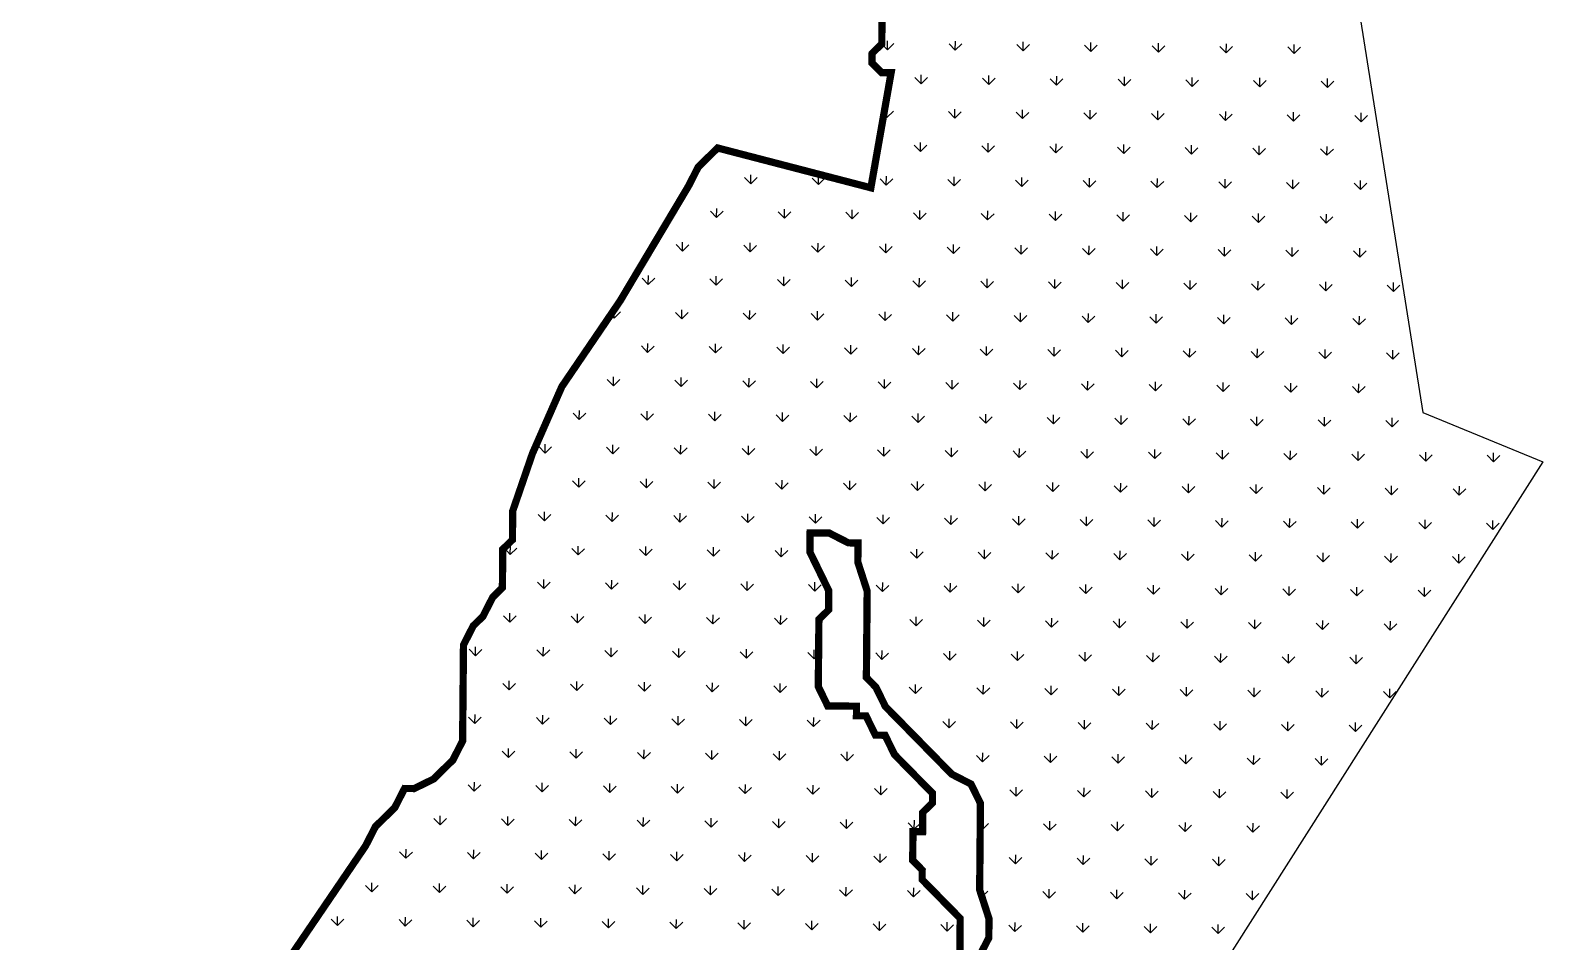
# Model space of a CAD drawing. Header units: metres. Extents: x 293549 to 296182, y 1979068 to 1981755.
# Drawn here: x 295551 to 296182, y 1979828 to 1980208 of the extents above; entities that cross this region are included whole.
import ezdxf

# ---------------------------------------------------------------- set-up
doc = ezdxf.new("R2010")
doc.units = ezdxf.units.M
doc.header["$MEASUREMENT"] = 0
doc.layers.add('MANGROOVES', color=112, linetype='Continuous')

msp = doc.modelspace()

# ---------------------------------------------------------------- linework, layer by layer
at = {"color": 3, "flags": 128}
msp.add_lwpolyline([(296052.87, 1980680.26), (296064.6, 1980546.37), (296091.94, 1980412.4), (296102.58, 1980326.21), (296090.71, 1980309.14), (296132.16, 1980048.64), (296182.17, 1980027.97), (295992.41, 1979729.21), (295740.52, 1979472.87), (295523.28, 1979067.94), (295327.04, 1979192.79), (295211.4, 1979127.75), (295095.74, 1979160.54), (295022.97, 1979126.34), (294957.79, 1979113.67), (294950.07, 1979075.88), (294865.77, 1979096.21), (294848.7, 1979134.91), (294683.68, 1979262.33)], dxfattribs=at)
at = {"layer": 'MANGROOVES', "linetype": 'Continuous', "lineweight": -2}
for p, q in [((295908.61, 1980200.1), (295906.2, 1980202.55)), ((295908.61, 1980200.1), (295908.64, 1980203.85)), ((295908.61, 1980200.1), (295911.29, 1980202.73)), ((295936.89, 1980199.84), (295934.27, 1980202.52)), ((295936.89, 1980199.84), (295936.93, 1980203.59)), ((295965.18, 1980199.58), (295965.21, 1980203.33)), ((295993.46, 1980199.33), (295993.49, 1980203.08)), ((296021.74, 1980199.07), (296021.78, 1980202.82)), ((296050.03, 1980198.81), (296050.06, 1980202.56)), ((295936.89, 1980199.84), (295939.57, 1980202.47)), ((295965.18, 1980199.58), (295962.55, 1980202.26)), ((295965.18, 1980199.58), (295967.85, 1980202.21)), ((295993.46, 1980199.32), (295990.83, 1980202)), ((295993.46, 1980199.32), (295996.14, 1980201.95)), ((296021.74, 1980199.07), (296019.12, 1980201.74)), ((296021.74, 1980199.07), (296024.42, 1980201.69)), ((296050.03, 1980198.81), (296047.4, 1980201.48)), ((296050.03, 1980198.81), (296052.7, 1980201.43)), ((296078.31, 1980198.55), (296075.68, 1980201.22)), ((296078.31, 1980198.55), (296078.34, 1980202.3)), ((296078.31, 1980198.55), (296080.98, 1980201.17)), ((295922.62, 1980185.83), (295919.99, 1980188.51)), ((295922.62, 1980185.83), (295922.66, 1980189.58)), ((295922.62, 1980185.83), (295925.3, 1980188.46)), ((295950.91, 1980185.57), (295948.28, 1980188.25)), ((295950.91, 1980185.57), (295950.94, 1980189.32)), ((295950.91, 1980185.57), (295953.58, 1980188.2)), ((295979.19, 1980185.31), (295976.56, 1980187.99)), ((295979.19, 1980185.31), (295979.22, 1980189.06)), ((295979.19, 1980185.31), (295981.86, 1980187.94)), ((296007.47, 1980185.05), (296004.84, 1980187.73)), ((296007.47, 1980185.05), (296007.51, 1980188.8)), ((296007.47, 1980185.05), (296010.15, 1980187.68)), ((296035.75, 1980184.79), (296033.13, 1980187.47)), ((296035.75, 1980184.8), (296035.79, 1980188.55)), ((296035.75, 1980184.79), (296038.43, 1980187.42)), ((296064.04, 1980184.54), (296061.41, 1980187.21)), ((296064.04, 1980184.54), (296064.07, 1980188.29)), ((296064.04, 1980184.54), (296066.71, 1980187.16)), ((296092.32, 1980184.28), (296089.69, 1980186.95)), ((296092.32, 1980184.28), (296092.36, 1980188.03)), ((296092.32, 1980184.28), (296095, 1980186.9)), ((295908.35, 1980171.82), (295907.05, 1980173.15)), ((295908.35, 1980171.82), (295908.39, 1980175.57)), ((295908.35, 1980171.82), (295911.03, 1980174.45)), ((295936.63, 1980171.56), (295934.01, 1980174.23)), ((295936.63, 1980171.56), (295936.67, 1980175.31)), ((295936.63, 1980171.56), (295939.31, 1980174.19)), ((295964.92, 1980171.3), (295962.29, 1980173.98)), ((295964.92, 1980171.3), (295964.95, 1980175.05)), ((295964.92, 1980171.3), (295967.59, 1980173.93)), ((295993.2, 1980171.04), (295990.57, 1980173.72)), ((295993.2, 1980171.04), (295993.23, 1980174.79)), ((295993.2, 1980171.04), (295995.88, 1980173.67)), ((296021.48, 1980170.78), (296018.86, 1980173.46)), ((296021.48, 1980170.78), (296021.52, 1980174.53)), ((296021.48, 1980170.78), (296024.16, 1980173.41)), ((296049.77, 1980170.52), (296047.14, 1980173.2)), ((296049.77, 1980170.52), (296049.8, 1980174.27)), ((296049.77, 1980170.52), (296052.44, 1980173.15)), ((296078.05, 1980170.26), (296075.42, 1980172.94)), ((296078.05, 1980170.27), (296078.08, 1980174.02)), ((296078.05, 1980170.26), (296080.73, 1980172.89)), ((296106.33, 1980170.01), (296103.71, 1980172.68)), ((296106.33, 1980170.01), (296106.37, 1980173.76)), ((296106.33, 1980170.01), (296109.01, 1980172.63)), ((295837.51, 1980158.32), (295837.22, 1980158.63)), ((295837.51, 1980158.32), (295838.14, 1980158.94)), ((295837.51, 1980158.32), (295837.52, 1980158.92)), ((295922.36, 1980157.55), (295919.74, 1980160.22)), ((295922.36, 1980157.55), (295922.4, 1980161.3)), ((295922.36, 1980157.55), (295925.04, 1980160.17)), ((295950.65, 1980157.29), (295948.02, 1980159.96)), ((295950.65, 1980157.29), (295950.68, 1980161.04)), ((295950.65, 1980157.29), (295953.32, 1980159.92)), ((295978.93, 1980157.03), (295976.3, 1980159.7)), ((295978.93, 1980157.03), (295978.96, 1980160.78)), ((295978.93, 1980157.03), (295981.61, 1980159.66)), ((296007.21, 1980156.77), (296004.59, 1980159.45)), ((296007.21, 1980156.77), (296007.25, 1980160.52)), ((296007.21, 1980156.77), (296009.89, 1980159.4)), ((296035.5, 1980156.51), (296032.87, 1980159.19)), ((296035.5, 1980156.51), (296035.53, 1980160.26)), ((296035.5, 1980156.51), (296038.17, 1980159.14)), ((296063.78, 1980156.25), (296061.15, 1980158.93)), ((296063.78, 1980156.25), (296063.81, 1980160)), ((296063.78, 1980156.25), (296066.45, 1980158.88)), ((296092.06, 1980155.99), (296089.43, 1980158.67)), ((296092.06, 1980155.99), (296092.1, 1980159.74)), ((296092.06, 1980155.99), (296094.74, 1980158.62)), ((295851.53, 1980144.05), (295848.9, 1980146.73)), ((295851.53, 1980144.05), (295851.56, 1980147.8)), ((295851.53, 1980144.05), (295854.2, 1980146.68)), ((295879.81, 1980143.79), (295877.18, 1980146.47)), ((295879.81, 1980143.79), (295879.84, 1980147.54)), ((295879.81, 1980143.79), (295882.48, 1980146.42)), ((295908.09, 1980143.53), (295905.46, 1980146.21)), ((295908.09, 1980143.54), (295908.13, 1980147.29)), ((295908.09, 1980143.53), (295910.77, 1980146.16)), ((295936.38, 1980143.28), (295933.75, 1980145.95)), ((295936.38, 1980143.28), (295936.41, 1980147.03)), ((295936.38, 1980143.28), (295939.05, 1980145.9)), ((295964.66, 1980143.02), (295962.03, 1980145.69)), ((295964.66, 1980143.02), (295964.69, 1980146.77)), ((295992.94, 1980142.76), (295992.98, 1980146.51)), ((296021.22, 1980142.5), (296021.26, 1980146.25)), ((296049.51, 1980142.24), (296049.54, 1980145.99)), ((296077.79, 1980141.98), (296077.83, 1980145.73)), ((295964.66, 1980143.02), (295967.33, 1980145.64)), ((295992.94, 1980142.76), (295990.31, 1980145.43)), ((295992.94, 1980142.76), (295995.62, 1980145.39)), ((296021.22, 1980142.5), (296018.6, 1980145.17)), ((296021.22, 1980142.5), (296023.9, 1980145.13)), ((296049.51, 1980142.24), (296046.88, 1980144.92)), ((296049.51, 1980142.24), (296052.18, 1980144.87)), ((296077.79, 1980141.98), (296075.16, 1980144.66)), ((296077.79, 1980141.98), (296080.47, 1980144.61)), ((296106.07, 1980141.72), (296103.45, 1980144.4)), ((296106.07, 1980141.72), (296106.11, 1980145.47)), ((296106.07, 1980141.72), (296108.75, 1980144.35)), ((295837.25, 1980130.04), (295837.29, 1980133.79)), ((295865.54, 1980129.78), (295865.57, 1980133.53)), ((295893.82, 1980129.52), (295893.86, 1980133.27)), ((295837.25, 1980130.04), (295834.63, 1980132.72)), ((295837.25, 1980130.04), (295839.93, 1980132.67)), ((295865.54, 1980129.78), (295862.91, 1980132.46)), ((295865.54, 1980129.78), (295868.21, 1980132.41)), ((295893.82, 1980129.52), (295891.19, 1980132.2)), ((295893.82, 1980129.52), (295896.5, 1980132.15)), ((295922.1, 1980129.26), (295919.48, 1980131.94)), ((295922.1, 1980129.26), (295922.14, 1980133.01)), ((295922.1, 1980129.26), (295924.78, 1980131.89)), ((295950.39, 1980129), (295947.76, 1980131.68)), ((295950.39, 1980129.01), (295950.42, 1980132.76)), ((295950.39, 1980129), (295953.06, 1980131.63)), ((295978.67, 1980128.75), (295976.04, 1980131.42)), ((295978.67, 1980128.75), (295978.7, 1980132.5)), ((295978.67, 1980128.75), (295981.35, 1980131.37)), ((296006.95, 1980128.49), (296004.33, 1980131.16)), ((296006.95, 1980128.49), (296006.99, 1980132.24)), ((296006.95, 1980128.49), (296009.63, 1980131.11)), ((296035.24, 1980128.23), (296032.61, 1980130.9)), ((296035.24, 1980128.23), (296035.27, 1980131.98)), ((296035.24, 1980128.23), (296037.91, 1980130.86)), ((296063.52, 1980127.97), (296060.89, 1980130.64)), ((296063.52, 1980127.97), (296063.55, 1980131.72)), ((296063.52, 1980127.97), (296066.2, 1980130.6)), ((296091.8, 1980127.71), (296089.18, 1980130.39)), ((296091.8, 1980127.71), (296091.84, 1980131.46)), ((296091.8, 1980127.71), (296094.48, 1980130.34)), ((295822.98, 1980116.03), (295820.36, 1980118.7)), ((295822.98, 1980116.03), (295823.02, 1980119.78)), ((295822.98, 1980116.03), (295825.66, 1980118.66)), ((295851.27, 1980115.77), (295848.64, 1980118.45)), ((295851.27, 1980115.77), (295851.3, 1980119.52)), ((295851.27, 1980115.77), (295853.94, 1980118.4)), ((295879.55, 1980115.51), (295876.92, 1980118.19)), ((295879.55, 1980115.51), (295879.58, 1980119.26)), ((295879.55, 1980115.51), (295882.23, 1980118.14)), ((295907.83, 1980115.25), (295905.21, 1980117.93)), ((295907.83, 1980115.25), (295907.87, 1980119)), ((295907.83, 1980115.25), (295910.51, 1980117.88)), ((295936.12, 1980114.99), (295933.49, 1980117.67)), ((295936.12, 1980114.99), (295936.15, 1980118.74)), ((295936.12, 1980114.99), (295938.79, 1980117.62)), ((295964.4, 1980114.73), (295961.77, 1980117.41)), ((295964.4, 1980114.73), (295964.43, 1980118.48)), ((295964.4, 1980114.73), (295967.08, 1980117.36)), ((295992.68, 1980114.47), (295990.06, 1980117.15)), ((295992.68, 1980114.48), (295992.72, 1980118.23)), ((295992.68, 1980114.47), (295995.36, 1980117.1)), ((296020.97, 1980114.22), (296018.34, 1980116.89)), ((296020.97, 1980114.22), (296021, 1980117.97)), ((296020.97, 1980114.22), (296023.64, 1980116.84)), ((296049.25, 1980113.96), (296046.62, 1980116.63)), ((296049.25, 1980113.96), (296049.28, 1980117.71)), ((296049.25, 1980113.96), (296051.92, 1980116.58)), ((296077.53, 1980113.7), (296074.9, 1980116.37)), ((296077.53, 1980113.7), (296077.57, 1980117.45)), ((296077.53, 1980113.7), (296080.21, 1980116.33)), ((296105.81, 1980113.44), (296103.19, 1980116.11)), ((296105.81, 1980113.44), (296105.85, 1980117.19)), ((296105.81, 1980113.44), (296108.49, 1980116.07)), ((295808.71, 1980102.02), (295806.09, 1980104.69)), ((295808.71, 1980102.02), (295808.75, 1980105.77)), ((295808.71, 1980102.02), (295811.39, 1980104.64)), ((295837, 1980101.76), (295834.37, 1980104.43)), ((295837, 1980101.76), (295837.03, 1980105.51)), ((295837, 1980101.76), (295839.67, 1980104.38)), ((295865.28, 1980101.5), (295862.65, 1980104.17)), ((295865.28, 1980101.5), (295865.31, 1980105.25)), ((295865.28, 1980101.5), (295867.95, 1980104.13)), ((295893.56, 1980101.24), (295890.93, 1980103.92)), ((295893.56, 1980101.24), (295893.6, 1980104.99)), ((295893.56, 1980101.24), (295896.24, 1980103.87)), ((295921.85, 1980100.98), (295919.22, 1980103.66)), ((295921.85, 1980100.98), (295921.88, 1980104.73)), ((295921.85, 1980100.98), (295924.52, 1980103.61)), ((295950.13, 1980100.72), (295947.5, 1980103.4)), ((295950.13, 1980100.72), (295950.16, 1980104.47)), ((295950.13, 1980100.72), (295952.8, 1980103.35)), ((295978.41, 1980100.46), (295975.78, 1980103.14)), ((295978.41, 1980100.46), (295978.45, 1980104.21)), ((295978.41, 1980100.46), (295981.09, 1980103.09)), ((296006.69, 1980100.2), (296004.07, 1980102.88)), ((296006.69, 1980100.2), (296006.73, 1980103.95)), ((296006.69, 1980100.2), (296009.37, 1980102.83)), ((296034.98, 1980099.94), (296032.35, 1980102.62)), ((296034.98, 1980099.95), (296035.01, 1980103.7)), ((296034.98, 1980099.94), (296037.65, 1980102.57)), ((296063.26, 1980099.69), (296060.63, 1980102.36)), ((296063.26, 1980099.69), (296063.3, 1980103.44)), ((296063.26, 1980099.69), (296065.94, 1980102.31)), ((296091.54, 1980099.43), (296088.92, 1980102.1)), ((296091.54, 1980099.43), (296091.58, 1980103.18)), ((296091.54, 1980099.43), (296094.22, 1980102.05)), ((296119.83, 1980099.17), (296117.2, 1980101.84)), ((296119.83, 1980099.17), (296119.86, 1980102.92)), ((296119.83, 1980099.17), (296122.5, 1980101.8)), ((295794.44, 1980088), (295793.02, 1980089.45)), ((295794.44, 1980088.01), (295794.47, 1980091.58)), ((295794.44, 1980088), (295797.12, 1980090.63)), ((295822.72, 1980087.75), (295820.1, 1980090.42)), ((295822.72, 1980087.75), (295822.76, 1980091.5)), ((295822.72, 1980087.75), (295825.4, 1980090.37)), ((295851.01, 1980087.49), (295848.38, 1980090.16)), ((295851.01, 1980087.49), (295851.04, 1980091.24)), ((295851.01, 1980087.49), (295853.68, 1980090.11)), ((295879.29, 1980087.23), (295876.66, 1980089.9)), ((295879.29, 1980087.23), (295879.33, 1980090.98)), ((295879.29, 1980087.23), (295881.97, 1980089.85)), ((295907.57, 1980086.97), (295904.95, 1980089.64)), ((295907.57, 1980086.97), (295907.61, 1980090.72)), ((295907.57, 1980086.97), (295910.25, 1980089.6)), ((295935.86, 1980086.71), (295933.23, 1980089.39)), ((295935.86, 1980086.71), (295935.89, 1980090.46)), ((295935.86, 1980086.71), (295938.53, 1980089.34)), ((295964.14, 1980086.45), (295961.51, 1980089.13)), ((295964.14, 1980086.45), (295964.17, 1980090.2)), ((295964.14, 1980086.45), (295966.82, 1980089.08)), ((295992.42, 1980086.19), (295989.8, 1980088.87)), ((295992.42, 1980086.19), (295992.46, 1980089.94)), ((296020.71, 1980085.93), (296020.74, 1980089.68)), ((296048.99, 1980085.67), (296049.02, 1980089.42)), ((296077.27, 1980085.42), (296077.31, 1980089.17)), ((296105.56, 1980085.16), (296105.59, 1980088.91)), ((295992.42, 1980086.19), (295995.1, 1980088.82)), ((296020.71, 1980085.93), (296018.08, 1980088.61)), ((296020.71, 1980085.93), (296023.38, 1980088.56)), ((296048.99, 1980085.67), (296046.36, 1980088.35)), ((296048.99, 1980085.67), (296051.67, 1980088.3)), ((296077.27, 1980085.41), (296074.65, 1980088.09)), ((296077.27, 1980085.41), (296079.95, 1980088.04)), ((296105.56, 1980085.16), (296102.93, 1980087.83)), ((296105.56, 1980085.16), (296108.23, 1980087.78)), ((295808.45, 1980073.73), (295805.83, 1980076.41)), ((295808.45, 1980073.73), (295808.49, 1980077.48)), ((295808.45, 1980073.73), (295811.13, 1980076.36)), ((295836.74, 1980073.48), (295836.77, 1980077.23)), ((295865.02, 1980073.22), (295865.05, 1980076.97)), ((295893.3, 1980072.96), (295893.34, 1980076.71)), ((295921.59, 1980072.7), (295921.62, 1980076.45)), ((295836.74, 1980073.47), (295834.11, 1980076.15)), ((295836.74, 1980073.47), (295839.41, 1980076.1)), ((295865.02, 1980073.22), (295862.39, 1980075.89)), ((295865.02, 1980073.22), (295867.7, 1980075.84)), ((295893.3, 1980072.96), (295890.68, 1980075.63)), ((295893.3, 1980072.96), (295895.98, 1980075.58)), ((295921.59, 1980072.7), (295918.96, 1980075.37)), ((295921.59, 1980072.7), (295924.26, 1980075.32)), ((295949.87, 1980072.44), (295947.24, 1980075.11)), ((295949.87, 1980072.44), (295949.9, 1980076.19)), ((295949.87, 1980072.44), (295952.55, 1980075.07)), ((295978.15, 1980072.18), (295975.53, 1980074.86)), ((295978.15, 1980072.18), (295978.19, 1980075.93)), ((295978.15, 1980072.18), (295980.83, 1980074.81)), ((296006.44, 1980071.92), (296003.81, 1980074.6)), ((296006.44, 1980071.92), (296006.47, 1980075.67)), ((296006.44, 1980071.92), (296009.11, 1980074.55)), ((296034.72, 1980071.66), (296032.09, 1980074.34)), ((296034.72, 1980071.66), (296034.75, 1980075.41)), ((296034.72, 1980071.66), (296037.39, 1980074.29)), ((296063, 1980071.4), (296060.37, 1980074.08)), ((296063, 1980071.4), (296063.04, 1980075.15)), ((296063, 1980071.4), (296065.68, 1980074.03)), ((296091.28, 1980071.14), (296088.66, 1980073.82)), ((296091.28, 1980071.15), (296091.32, 1980074.89)), ((296091.28, 1980071.14), (296093.96, 1980073.77)), ((296119.57, 1980070.88), (296116.94, 1980073.56)), ((296119.57, 1980070.89), (296119.6, 1980074.64)), ((296119.57, 1980070.88), (296122.24, 1980073.51)), ((295794.18, 1980059.72), (295791.56, 1980062.4)), ((295794.18, 1980059.72), (295794.22, 1980063.47)), ((295794.18, 1980059.72), (295796.86, 1980062.35)), ((295822.47, 1980059.46), (295819.84, 1980062.14)), ((295822.47, 1980059.46), (295822.5, 1980063.21)), ((295822.47, 1980059.46), (295825.14, 1980062.09)), ((295850.75, 1980059.2), (295848.12, 1980061.88)), ((295850.75, 1980059.2), (295850.78, 1980062.95)), ((295850.75, 1980059.2), (295853.42, 1980061.83)), ((295879.03, 1980058.94), (295876.4, 1980061.62)), ((295879.03, 1980058.95), (295879.07, 1980062.7)), ((295879.03, 1980058.94), (295881.71, 1980061.57)), ((295907.32, 1980058.69), (295904.69, 1980061.36)), ((295907.32, 1980058.69), (295907.35, 1980062.44)), ((295907.32, 1980058.69), (295909.99, 1980061.31)), ((295935.6, 1980058.43), (295932.97, 1980061.1)), ((295935.6, 1980058.43), (295935.63, 1980062.18)), ((295935.6, 1980058.43), (295938.27, 1980061.05)), ((295963.88, 1980058.17), (295961.25, 1980060.84)), ((295963.88, 1980058.17), (295963.92, 1980061.92)), ((295963.88, 1980058.17), (295966.56, 1980060.8)), ((295992.16, 1980057.91), (295989.54, 1980060.58)), ((295992.16, 1980057.91), (295992.2, 1980061.66)), ((295992.16, 1980057.91), (295994.84, 1980060.54)), ((296020.45, 1980057.65), (296017.82, 1980060.33)), ((296020.45, 1980057.65), (296020.48, 1980061.4)), ((296020.45, 1980057.65), (296023.12, 1980060.28)), ((296048.73, 1980057.39), (296046.1, 1980060.07)), ((296048.73, 1980057.39), (296048.77, 1980061.14)), ((296048.73, 1980057.39), (296051.41, 1980060.02)), ((296077.01, 1980057.13), (296074.39, 1980059.81)), ((296077.01, 1980057.13), (296077.05, 1980060.88)), ((296077.01, 1980057.13), (296079.69, 1980059.76)), ((296105.3, 1980056.87), (296102.67, 1980059.55)), ((296105.3, 1980056.87), (296105.33, 1980060.62)), ((296105.3, 1980056.87), (296107.97, 1980059.5)), ((295779.91, 1980045.71), (295777.28, 1980048.39)), ((295779.91, 1980045.71), (295779.95, 1980049.46)), ((295779.91, 1980045.71), (295782.59, 1980048.34)), ((295808.19, 1980045.45), (295805.57, 1980048.13)), ((295808.19, 1980045.45), (295808.23, 1980049.2)), ((295808.19, 1980045.45), (295810.87, 1980048.08)), ((295836.48, 1980045.19), (295833.85, 1980047.87)), ((295836.48, 1980045.19), (295836.51, 1980048.94)), ((295836.48, 1980045.19), (295839.15, 1980047.82)), ((295864.76, 1980044.93), (295862.13, 1980047.61)), ((295864.76, 1980044.93), (295864.8, 1980048.68)), ((295864.76, 1980044.93), (295867.44, 1980047.56)), ((295893.04, 1980044.67), (295890.42, 1980047.35)), ((295893.04, 1980044.67), (295893.08, 1980048.42)), ((295893.04, 1980044.67), (295895.72, 1980047.3)), ((295921.33, 1980044.41), (295918.7, 1980047.09)), ((295921.33, 1980044.42), (295921.36, 1980048.17)), ((295921.33, 1980044.41), (295924, 1980047.04)), ((295949.61, 1980044.16), (295946.98, 1980046.83)), ((295949.61, 1980044.16), (295949.64, 1980047.91)), ((295949.61, 1980044.16), (295952.29, 1980046.78)), ((295977.89, 1980043.9), (295975.27, 1980046.57)), ((295977.89, 1980043.9), (295977.93, 1980047.65)), ((295977.89, 1980043.9), (295980.57, 1980046.52)), ((296006.18, 1980043.64), (296003.55, 1980046.31)), ((296006.18, 1980043.64), (296006.21, 1980047.39)), ((296006.18, 1980043.64), (296008.85, 1980046.27)), ((296034.46, 1980043.38), (296031.83, 1980046.05)), ((296034.46, 1980043.38), (296034.49, 1980047.13)), ((296034.46, 1980043.38), (296037.14, 1980046.01)), ((296062.74, 1980043.12), (296060.12, 1980045.8)), ((296062.74, 1980043.12), (296062.78, 1980046.87)), ((296062.74, 1980043.12), (296065.42, 1980045.75)), ((296091.03, 1980042.86), (296088.4, 1980045.54)), ((296091.03, 1980042.86), (296091.06, 1980046.61)), ((296091.03, 1980042.86), (296093.7, 1980045.49)), ((296119.31, 1980042.6), (296116.68, 1980045.28)), ((296119.31, 1980042.6), (296119.34, 1980046.35)), ((296119.31, 1980042.6), (296121.98, 1980045.23)), ((295765.64, 1980031.7), (295763.01, 1980034.37)), ((295765.64, 1980031.7), (295765.68, 1980035.45)), ((295765.64, 1980031.7), (295768.32, 1980034.32)), ((295793.92, 1980031.44), (295791.3, 1980034.11)), ((295793.92, 1980031.44), (295793.96, 1980035.19)), ((295793.92, 1980031.44), (295796.6, 1980034.07)), ((295822.21, 1980031.18), (295819.58, 1980033.86)), ((295822.21, 1980031.18), (295822.24, 1980034.93)), ((295822.21, 1980031.18), (295824.88, 1980033.81)), ((295850.49, 1980030.92), (295847.86, 1980033.6)), ((295850.49, 1980030.92), (295850.52, 1980034.67)), ((295850.49, 1980030.92), (295853.17, 1980033.55)), ((295878.77, 1980030.66), (295876.15, 1980033.34)), ((295878.77, 1980030.66), (295878.81, 1980034.41)), ((295878.77, 1980030.66), (295881.45, 1980033.29)), ((295907.06, 1980030.4), (295904.43, 1980033.08)), ((295907.06, 1980030.4), (295907.09, 1980034.15)), ((295907.06, 1980030.4), (295909.73, 1980033.03)), ((295935.34, 1980030.14), (295932.71, 1980032.82)), ((295935.34, 1980030.14), (295935.37, 1980033.89)), ((295935.34, 1980030.14), (295938.02, 1980032.77)), ((295963.62, 1980029.88), (295961, 1980032.56)), ((295963.62, 1980029.89), (295963.66, 1980033.64)), ((295963.62, 1980029.88), (295966.3, 1980032.51)), ((295991.91, 1980029.63), (295989.28, 1980032.3)), ((295991.91, 1980029.63), (295991.94, 1980033.38)), ((295991.91, 1980029.63), (295994.58, 1980032.25)), ((296020.19, 1980029.37), (296017.56, 1980032.04)), ((296020.19, 1980029.37), (296020.22, 1980033.12)), ((296048.47, 1980029.11), (296048.51, 1980032.86)), ((296076.75, 1980028.85), (296076.79, 1980032.6)), ((296105.04, 1980028.59), (296105.07, 1980032.34)), ((296133.32, 1980028.33), (296133.36, 1980032.08)), ((296020.19, 1980029.37), (296022.86, 1980031.99)), ((296048.47, 1980029.11), (296045.84, 1980031.78)), ((296048.47, 1980029.11), (296051.15, 1980031.74)), ((296076.75, 1980028.85), (296074.13, 1980031.52)), ((296076.75, 1980028.85), (296079.43, 1980031.48)), ((296105.04, 1980028.59), (296102.41, 1980031.27)), ((296105.04, 1980028.59), (296107.71, 1980031.22)), ((296133.32, 1980028.33), (296130.69, 1980031.01)), ((296133.32, 1980028.33), (296136, 1980030.96)), ((296161.6, 1980028.07), (296158.98, 1980030.75)), ((296161.6, 1980028.07), (296161.64, 1980031.82)), ((296161.6, 1980028.07), (296164.28, 1980030.7)), ((295779.65, 1980017.43), (295777.03, 1980020.1)), ((295779.65, 1980017.43), (295779.69, 1980021.18)), ((295779.65, 1980017.43), (295782.33, 1980020.05)), ((295807.94, 1980017.17), (295805.31, 1980019.84)), ((295807.94, 1980017.17), (295807.97, 1980020.92)), ((295807.94, 1980017.17), (295810.61, 1980019.79)), ((295836.22, 1980016.91), (295833.59, 1980019.58)), ((295836.22, 1980016.91), (295836.25, 1980020.66)), ((295836.22, 1980016.91), (295838.89, 1980019.54)), ((295864.5, 1980016.65), (295864.54, 1980020.4)), ((295892.79, 1980016.39), (295892.82, 1980020.14)), ((295921.07, 1980016.13), (295921.1, 1980019.88)), ((295949.35, 1980015.87), (295949.39, 1980019.62)), ((295864.5, 1980016.65), (295861.87, 1980019.33)), ((295864.5, 1980016.65), (295867.18, 1980019.28)), ((295892.79, 1980016.39), (295890.16, 1980019.07)), ((295892.79, 1980016.39), (295895.46, 1980019.02)), ((295921.07, 1980016.13), (295918.44, 1980018.81)), ((295921.07, 1980016.13), (295923.74, 1980018.76)), ((295949.35, 1980015.87), (295946.72, 1980018.55)), ((295949.35, 1980015.87), (295952.03, 1980018.5)), ((295977.63, 1980015.61), (295975.01, 1980018.29)), ((295977.63, 1980015.61), (295977.67, 1980019.36)), ((295977.63, 1980015.61), (295980.31, 1980018.24)), ((296005.92, 1980015.35), (296003.29, 1980018.03)), ((296005.92, 1980015.36), (296005.95, 1980019.11)), ((296005.92, 1980015.35), (296008.59, 1980017.98)), ((296034.2, 1980015.1), (296031.57, 1980017.77)), ((296034.2, 1980015.1), (296034.24, 1980018.85)), ((296034.2, 1980015.1), (296036.88, 1980017.72)), ((296062.48, 1980014.84), (296059.86, 1980017.51)), ((296062.48, 1980014.84), (296062.52, 1980018.59)), ((296062.48, 1980014.84), (296065.16, 1980017.46)), ((296090.77, 1980014.58), (296088.14, 1980017.25)), ((296090.77, 1980014.58), (296090.8, 1980018.33)), ((296090.77, 1980014.58), (296093.44, 1980017.21)), ((296119.05, 1980014.32), (296116.42, 1980016.99)), ((296119.05, 1980014.32), (296119.08, 1980018.07)), ((296119.05, 1980014.32), (296121.73, 1980016.95)), ((296147.33, 1980014.06), (296144.71, 1980016.74)), ((296147.33, 1980014.06), (296147.37, 1980017.81)), ((296147.33, 1980014.06), (296150.01, 1980016.69)), ((295765.38, 1980003.42), (295765.42, 1980007.17)), ((295793.66, 1980003.16), (295793.7, 1980006.91)), ((295765.38, 1980003.41), (295762.75, 1980006.09)), ((295765.38, 1980003.41), (295768.06, 1980006.04)), ((295793.66, 1980003.16), (295791.04, 1980005.83)), ((295793.66, 1980003.16), (295796.34, 1980005.78)), ((295821.95, 1980002.9), (295819.32, 1980005.57)), ((295821.95, 1980002.9), (295821.98, 1980006.65)), ((295821.95, 1980002.9), (295824.62, 1980005.52)), ((295850.23, 1980002.64), (295847.6, 1980005.31)), ((295850.23, 1980002.64), (295850.27, 1980006.39)), ((295850.23, 1980002.64), (295852.91, 1980005.26)), ((295878.51, 1980002.38), (295875.89, 1980005.05)), ((295878.51, 1980002.38), (295878.55, 1980006.13)), ((295878.51, 1980002.38), (295881.19, 1980005.01)), ((295906.8, 1980002.12), (295904.17, 1980004.8)), ((295906.8, 1980002.12), (295906.83, 1980005.87)), ((295906.8, 1980002.12), (295909.47, 1980004.75)), ((295935.08, 1980001.86), (295932.45, 1980004.54)), ((295935.08, 1980001.86), (295935.11, 1980005.61)), ((295935.08, 1980001.86), (295937.76, 1980004.49)), ((295963.36, 1980001.6), (295960.74, 1980004.28)), ((295963.36, 1980001.6), (295963.4, 1980005.35)), ((295963.36, 1980001.6), (295966.04, 1980004.23)), ((295991.65, 1980001.34), (295989.02, 1980004.02)), ((295991.65, 1980001.34), (295991.68, 1980005.09)), ((295991.65, 1980001.34), (295994.32, 1980003.97)), ((296019.93, 1980001.08), (296017.3, 1980003.76)), ((296019.93, 1980001.08), (296019.96, 1980004.83)), ((296019.93, 1980001.08), (296022.61, 1980003.71)), ((296048.21, 1980000.82), (296045.59, 1980003.5)), ((296048.21, 1980000.83), (296048.25, 1980004.58)), ((296048.21, 1980000.82), (296050.89, 1980003.45)), ((296076.5, 1980000.57), (296073.87, 1980003.24)), ((296076.5, 1980000.57), (296076.53, 1980004.32)), ((296076.5, 1980000.57), (296079.17, 1980003.19)), ((296104.78, 1980000.31), (296102.15, 1980002.98)), ((296104.78, 1980000.31), (296104.81, 1980004.06)), ((296104.78, 1980000.31), (296107.45, 1980002.93)), ((296133.06, 1980000.05), (296130.43, 1980002.72)), ((296133.06, 1980000.05), (296133.1, 1980003.8)), ((296133.06, 1980000.05), (296135.74, 1980002.68)), ((296161.35, 1979999.79), (296158.72, 1980002.46)), ((296161.35, 1979999.79), (296161.38, 1980003.54)), ((296161.35, 1979999.79), (296164.02, 1980002.42)), ((295751.11, 1979989.4), (295748.5, 1979992.06)), ((295751.11, 1979989.4), (295751.15, 1979993.15)), ((295751.11, 1979989.4), (295753.79, 1979992.03)), ((295779.39, 1979989.14), (295776.77, 1979991.82)), ((295779.39, 1979989.14), (295779.43, 1979992.89)), ((295779.39, 1979989.14), (295782.07, 1979991.77)), ((295807.68, 1979988.88), (295805.05, 1979991.56)), ((295807.68, 1979988.89), (295807.71, 1979992.64)), ((295807.68, 1979988.88), (295810.35, 1979991.51)), ((295835.96, 1979988.63), (295833.33, 1979991.3)), ((295835.96, 1979988.63), (295835.99, 1979992.38)), ((295835.96, 1979988.63), (295838.64, 1979991.25)), ((295864.24, 1979988.37), (295861.62, 1979991.04)), ((295864.24, 1979988.37), (295864.28, 1979992.12)), ((295864.24, 1979988.37), (295866.92, 1979990.99)), ((295920.81, 1979987.85), (295918.18, 1979990.52)), ((295920.81, 1979987.85), (295920.84, 1979991.6)), ((295920.81, 1979987.85), (295923.49, 1979990.48)), ((295949.09, 1979987.59), (295946.47, 1979990.27)), ((295949.09, 1979987.59), (295949.13, 1979991.34)), ((295949.09, 1979987.59), (295951.77, 1979990.22)), ((295977.38, 1979987.33), (295974.75, 1979990.01)), ((295977.38, 1979987.33), (295977.41, 1979991.08)), ((295977.38, 1979987.33), (295980.05, 1979989.96)), ((296005.66, 1979987.07), (296003.03, 1979989.75)), ((296005.66, 1979987.07), (296005.69, 1979990.82)), ((296005.66, 1979987.07), (296008.33, 1979989.7)), ((296033.94, 1979986.81), (296031.31, 1979989.49)), ((296033.94, 1979986.81), (296033.98, 1979990.56)), ((296033.94, 1979986.81), (296036.62, 1979989.44)), ((296062.22, 1979986.55), (296059.6, 1979989.23)), ((296062.22, 1979986.55), (296062.26, 1979990.3)), ((296062.22, 1979986.55), (296064.9, 1979989.18)), ((296090.51, 1979986.29), (296087.88, 1979988.97)), ((296090.51, 1979986.3), (296090.54, 1979990.05)), ((296090.51, 1979986.29), (296093.18, 1979988.92)), ((296118.79, 1979986.04), (296116.16, 1979988.71)), ((296118.79, 1979986.04), (296118.83, 1979989.79)), ((296118.79, 1979986.04), (296121.47, 1979988.66)), ((296147.07, 1979985.78), (296144.45, 1979988.45)), ((296147.07, 1979985.78), (296147.11, 1979989.53)), ((296147.07, 1979985.78), (296149.75, 1979988.4)), ((295765.12, 1979975.13), (295762.5, 1979977.81)), ((295765.12, 1979975.13), (295765.16, 1979978.88)), ((295765.12, 1979975.13), (295767.8, 1979977.76)), ((295793.41, 1979974.87), (295790.78, 1979977.55)), ((295793.41, 1979974.87), (295793.44, 1979978.62)), ((295793.41, 1979974.87), (295796.08, 1979977.5)), ((295821.69, 1979974.61), (295819.06, 1979977.29)), ((295821.69, 1979974.61), (295821.72, 1979978.36)), ((295821.69, 1979974.61), (295824.36, 1979977.24)), ((295849.97, 1979974.35), (295847.35, 1979977.03)), ((295849.97, 1979974.36), (295850.01, 1979978.11)), ((295849.97, 1979974.35), (295852.65, 1979976.98)), ((295878.26, 1979974.1), (295875.63, 1979976.77)), ((295878.26, 1979974.1), (295878.29, 1979977.85)), ((295878.26, 1979974.1), (295880.93, 1979976.72)), ((295906.54, 1979973.84), (295903.91, 1979976.51)), ((295906.54, 1979973.84), (295906.57, 1979977.59)), ((295906.54, 1979973.84), (295909.21, 1979976.46)), ((295934.82, 1979973.58), (295932.19, 1979976.25)), ((295934.82, 1979973.58), (295934.86, 1979977.33)), ((295934.82, 1979973.58), (295937.5, 1979976.2)), ((295963.1, 1979973.32), (295960.48, 1979975.99)), ((295963.1, 1979973.32), (295963.14, 1979977.07)), ((295963.1, 1979973.32), (295965.78, 1979975.95)), ((295991.39, 1979973.06), (295988.76, 1979975.74)), ((295991.39, 1979973.06), (295991.42, 1979976.81)), ((295991.39, 1979973.06), (295994.06, 1979975.69)), ((296019.67, 1979972.8), (296017.04, 1979975.48)), ((296019.67, 1979972.8), (296019.71, 1979976.55)), ((296019.67, 1979972.8), (296022.35, 1979975.43)), ((296047.95, 1979972.54), (296045.33, 1979975.22)), ((296047.95, 1979972.54), (296047.99, 1979976.29)), ((296047.95, 1979972.54), (296050.63, 1979975.17)), ((296076.24, 1979972.28), (296076.27, 1979976.03)), ((296104.52, 1979972.02), (296104.55, 1979975.77)), ((296132.8, 1979971.77), (296132.84, 1979975.52)), ((296076.24, 1979972.28), (296073.61, 1979974.96)), ((296076.24, 1979972.28), (296078.91, 1979974.91)), ((296104.52, 1979972.02), (296101.89, 1979974.7)), ((296104.52, 1979972.02), (296107.2, 1979974.65)), ((296132.8, 1979971.76), (296130.18, 1979974.44)), ((296132.8, 1979971.76), (296135.48, 1979974.39)), ((295750.85, 1979961.12), (295748.22, 1979963.8)), ((295750.85, 1979961.12), (295750.89, 1979964.87)), ((295750.85, 1979961.12), (295753.53, 1979963.75)), ((295779.13, 1979960.86), (295776.51, 1979963.54)), ((295779.13, 1979960.86), (295779.17, 1979964.61)), ((295779.13, 1979960.86), (295781.81, 1979963.49)), ((295807.42, 1979960.6), (295804.79, 1979963.28)), ((295807.42, 1979960.6), (295807.45, 1979964.35)), ((295807.42, 1979960.6), (295810.09, 1979963.23)), ((295835.7, 1979960.34), (295833.07, 1979963.02)), ((295835.7, 1979960.34), (295835.74, 1979964.09)), ((295835.7, 1979960.34), (295838.38, 1979962.97)), ((295863.98, 1979960.08), (295861.36, 1979962.76)), ((295863.98, 1979960.08), (295864.02, 1979963.83)), ((295863.98, 1979960.08), (295866.66, 1979962.71)), ((295920.55, 1979959.57), (295920.58, 1979963.32)), ((295948.83, 1979959.31), (295948.87, 1979963.06)), ((295977.12, 1979959.05), (295977.15, 1979962.8)), ((296005.4, 1979958.79), (296005.43, 1979962.54)), ((295920.55, 1979959.57), (295917.92, 1979962.24)), ((295920.55, 1979959.57), (295923.23, 1979962.19)), ((295948.83, 1979959.31), (295946.21, 1979961.98)), ((295948.83, 1979959.31), (295951.51, 1979961.93)), ((295977.12, 1979959.05), (295974.49, 1979961.72)), ((295977.12, 1979959.05), (295979.79, 1979961.67)), ((296005.4, 1979958.79), (296002.77, 1979961.46)), ((296005.4, 1979958.79), (296008.08, 1979961.42)), ((296033.68, 1979958.53), (296031.06, 1979961.21)), ((296033.68, 1979958.53), (296033.72, 1979962.28)), ((296033.68, 1979958.53), (296036.36, 1979961.16)), ((296061.97, 1979958.27), (296059.34, 1979960.95)), ((296061.97, 1979958.27), (296062, 1979962.02)), ((296061.97, 1979958.27), (296064.64, 1979960.9)), ((296090.25, 1979958.01), (296087.62, 1979960.69)), ((296090.25, 1979958.01), (296090.28, 1979961.76)), ((296090.25, 1979958.01), (296092.92, 1979960.64)), ((296118.53, 1979957.75), (296115.9, 1979960.43)), ((296118.53, 1979957.75), (296118.57, 1979961.5)), ((296118.53, 1979957.75), (296121.21, 1979960.38)), ((295736.58, 1979947.11), (295736.62, 1979950.86)), ((295764.86, 1979946.85), (295764.9, 1979950.6)), ((295793.15, 1979946.59), (295793.18, 1979950.34)), ((295821.43, 1979946.33), (295821.46, 1979950.08)), ((295736.58, 1979947.11), (295733.95, 1979949.78)), ((295736.58, 1979947.11), (295739.26, 1979949.73)), ((295764.86, 1979946.85), (295762.24, 1979949.52)), ((295764.86, 1979946.85), (295767.54, 1979949.48)), ((295793.15, 1979946.59), (295790.52, 1979949.27)), ((295793.15, 1979946.59), (295795.82, 1979949.22)), ((295821.43, 1979946.33), (295818.8, 1979949.01)), ((295821.43, 1979946.33), (295824.11, 1979948.96)), ((295849.71, 1979946.07), (295847.09, 1979948.75)), ((295849.71, 1979946.07), (295849.75, 1979949.82)), ((295849.71, 1979946.07), (295852.39, 1979948.7)), ((295878, 1979945.81), (295875.37, 1979948.49)), ((295878, 1979945.81), (295878.03, 1979949.56)), ((295878, 1979945.81), (295879.82, 1979947.6)), ((295906.28, 1979945.55), (295903.65, 1979948.23)), ((295906.28, 1979945.55), (295906.31, 1979949.3)), ((295906.28, 1979945.55), (295908.96, 1979948.18)), ((295934.56, 1979945.29), (295931.94, 1979947.97)), ((295934.56, 1979945.3), (295934.6, 1979949.05)), ((295934.56, 1979945.29), (295937.24, 1979947.92)), ((295962.85, 1979945.04), (295960.22, 1979947.71)), ((295962.85, 1979945.04), (295962.88, 1979948.79)), ((295962.85, 1979945.04), (295965.52, 1979947.66)), ((295991.13, 1979944.78), (295988.5, 1979947.45)), ((295991.13, 1979944.78), (295991.16, 1979948.53)), ((295991.13, 1979944.78), (295993.8, 1979947.4)), ((296019.41, 1979944.52), (296016.78, 1979947.19)), ((296019.41, 1979944.52), (296019.45, 1979948.27)), ((296019.41, 1979944.52), (296022.09, 1979947.14)), ((296047.69, 1979944.26), (296045.07, 1979946.93)), ((296047.69, 1979944.26), (296047.73, 1979948.01)), ((296047.69, 1979944.26), (296050.37, 1979946.89)), ((296075.98, 1979944), (296073.35, 1979946.68)), ((296075.98, 1979944), (296076.01, 1979947.75)), ((296075.98, 1979944), (296078.65, 1979946.63)), ((296104.26, 1979943.74), (296101.63, 1979946.42)), ((296104.26, 1979943.74), (296104.3, 1979947.49)), ((296104.26, 1979943.74), (296106.94, 1979946.37)), ((295750.59, 1979932.84), (295747.97, 1979935.51)), ((295750.59, 1979932.84), (295750.63, 1979936.59)), ((295750.59, 1979932.84), (295753.27, 1979935.46)), ((295778.88, 1979932.58), (295776.25, 1979935.25)), ((295778.88, 1979932.58), (295778.91, 1979936.33)), ((295778.88, 1979932.58), (295781.55, 1979935.2)), ((295807.16, 1979932.32), (295804.53, 1979934.99)), ((295807.16, 1979932.32), (295807.19, 1979936.07)), ((295807.16, 1979932.32), (295809.83, 1979934.95)), ((295835.44, 1979932.06), (295832.82, 1979934.74)), ((295835.44, 1979932.06), (295835.48, 1979935.81)), ((295835.44, 1979932.06), (295838.12, 1979934.69)), ((295863.73, 1979931.8), (295861.1, 1979934.48)), ((295863.73, 1979931.8), (295863.76, 1979935.55)), ((295863.73, 1979931.8), (295866.4, 1979934.43)), ((295920.29, 1979931.28), (295917.66, 1979933.96)), ((295920.29, 1979931.28), (295920.33, 1979935.03)), ((295920.29, 1979931.28), (295922.97, 1979933.91)), ((295948.57, 1979931.02), (295945.95, 1979933.7)), ((295948.57, 1979931.02), (295948.61, 1979934.77)), ((295948.57, 1979931.02), (295951.25, 1979933.65)), ((295976.86, 1979930.76), (295974.23, 1979933.44)), ((295976.86, 1979930.77), (295976.89, 1979934.52)), ((295976.86, 1979930.76), (295979.53, 1979933.39)), ((296005.14, 1979930.51), (296002.51, 1979933.18)), ((296005.14, 1979930.51), (296005.18, 1979934.26)), ((296005.14, 1979930.51), (296007.82, 1979933.13)), ((296033.42, 1979930.25), (296030.8, 1979932.92)), ((296033.42, 1979930.25), (296033.46, 1979934)), ((296033.42, 1979930.25), (296036.1, 1979932.87)), ((296061.71, 1979929.99), (296059.08, 1979932.66)), ((296061.71, 1979929.99), (296061.74, 1979933.74)), ((296061.71, 1979929.99), (296064.38, 1979932.61)), ((296089.99, 1979929.73), (296087.36, 1979932.4)), ((296089.99, 1979929.73), (296090.02, 1979933.48)), ((296089.99, 1979929.73), (296092.67, 1979932.36)), ((296118.27, 1979929.47), (296115.65, 1979932.15)), ((296118.27, 1979929.47), (296118.31, 1979933.22)), ((296118.27, 1979929.47), (296120.95, 1979932.1)), ((295736.32, 1979918.82), (295733.69, 1979921.5)), ((295736.32, 1979918.83), (295736.36, 1979922.57)), ((295736.32, 1979918.82), (295739, 1979921.45)), ((295764.61, 1979918.57), (295761.98, 1979921.24)), ((295764.61, 1979918.57), (295764.64, 1979922.32)), ((295764.61, 1979918.57), (295767.28, 1979921.19)), ((295792.89, 1979918.31), (295790.26, 1979920.98)), ((295792.89, 1979918.31), (295792.92, 1979922.06)), ((295792.89, 1979918.31), (295795.56, 1979920.93)), ((295821.17, 1979918.05), (295818.54, 1979920.72)), ((295821.17, 1979918.05), (295821.21, 1979921.8)), ((295821.17, 1979918.05), (295823.85, 1979920.67)), ((295849.45, 1979917.79), (295846.83, 1979920.46)), ((295849.45, 1979917.79), (295849.49, 1979921.54)), ((295849.45, 1979917.79), (295852.13, 1979920.42)), ((295877.74, 1979917.53), (295875.11, 1979920.21)), ((295877.74, 1979917.53), (295877.77, 1979921.28)), ((295877.74, 1979917.53), (295880.41, 1979920.16)), ((295934.3, 1979917.01), (295931.68, 1979919.69)), ((295934.3, 1979917.01), (295934.34, 1979920.76)), ((295934.3, 1979917.01), (295936.98, 1979919.64)), ((295962.59, 1979916.75), (295959.96, 1979919.43)), ((295962.59, 1979916.75), (295962.62, 1979920.5)), ((295962.59, 1979916.75), (295965.26, 1979919.38)), ((295990.87, 1979916.49), (295988.24, 1979919.17)), ((295990.87, 1979916.49), (295990.9, 1979920.24)), ((295990.87, 1979916.49), (295993.55, 1979919.12)), ((296019.15, 1979916.23), (296016.53, 1979918.91)), ((296019.15, 1979916.24), (296019.19, 1979919.99)), ((296019.15, 1979916.23), (296021.83, 1979918.86)), ((296047.44, 1979915.98), (296044.81, 1979918.65)), ((296047.44, 1979915.98), (296047.47, 1979919.73)), ((296047.44, 1979915.98), (296050.11, 1979918.6)), ((296075.72, 1979915.72), (296073.09, 1979918.39)), ((296075.72, 1979915.72), (296075.75, 1979919.47)), ((296075.72, 1979915.72), (296078.39, 1979918.34)), ((296104, 1979915.46), (296104.04, 1979919.21)), ((296104, 1979915.46), (296101.37, 1979918.13)), ((296104, 1979915.46), (296106.68, 1979918.08)), ((295750.33, 1979904.55), (295747.71, 1979907.23)), ((295750.33, 1979904.55), (295750.37, 1979908.3)), ((295750.33, 1979904.55), (295753.01, 1979907.18)), ((295778.62, 1979904.29), (295775.99, 1979906.97)), ((295778.62, 1979904.3), (295778.65, 1979908.04)), ((295778.62, 1979904.29), (295781.29, 1979906.92)), ((295806.9, 1979904.04), (295804.27, 1979906.71)), ((295806.9, 1979904.04), (295806.93, 1979907.79)), ((295806.9, 1979904.04), (295809.58, 1979906.66)), ((295835.18, 1979903.78), (295832.56, 1979906.45)), ((295835.18, 1979903.78), (295835.22, 1979907.53)), ((295835.18, 1979903.78), (295837.86, 1979906.4)), ((295863.47, 1979903.52), (295860.84, 1979906.19)), ((295863.47, 1979903.52), (295863.5, 1979907.27)), ((295863.47, 1979903.52), (295866.14, 1979906.14)), ((295891.75, 1979903.26), (295889.12, 1979905.93)), ((295891.75, 1979903.26), (295891.78, 1979907.01)), ((295891.75, 1979903.26), (295894.43, 1979905.89)), ((295948.32, 1979902.74), (295948.35, 1979906.49)), ((295976.6, 1979902.48), (295976.63, 1979906.23)), ((296004.88, 1979902.22), (296004.92, 1979905.97)), ((296033.16, 1979901.96), (296033.2, 1979905.71)), ((295948.32, 1979902.74), (295945.69, 1979905.42)), ((295948.32, 1979902.74), (295950.99, 1979905.37)), ((295976.6, 1979902.48), (295973.97, 1979905.16)), ((295976.6, 1979902.48), (295979.27, 1979905.11)), ((296004.88, 1979902.22), (296002.25, 1979904.9)), ((296004.88, 1979902.22), (296007.56, 1979904.85)), ((296033.16, 1979901.96), (296030.54, 1979904.64)), ((296033.16, 1979901.96), (296035.84, 1979904.59)), ((296061.45, 1979901.7), (296058.82, 1979904.38)), ((296061.45, 1979901.71), (296061.48, 1979905.46)), ((296061.45, 1979901.7), (296064.12, 1979904.33)), ((296089.73, 1979901.45), (296087.1, 1979904.12)), ((296089.73, 1979901.45), (296089.77, 1979905.2)), ((296089.73, 1979901.45), (296092.41, 1979904.07)), ((295736.06, 1979890.54), (295733.44, 1979893.22)), ((295736.06, 1979890.54), (295736.1, 1979894.29)), ((295736.06, 1979890.54), (295738.74, 1979893.17)), ((295764.35, 1979890.28), (295764.38, 1979894.03)), ((295792.63, 1979890.02), (295792.66, 1979893.77)), ((295820.91, 1979889.77), (295820.95, 1979893.51)), ((295849.2, 1979889.51), (295849.23, 1979893.26)), ((295707.78, 1979890.8), (295706.94, 1979891.65)), ((295707.78, 1979890.8), (295707.79, 1979891.66)), ((295707.78, 1979890.8), (295708.65, 1979891.65)), ((295764.35, 1979890.28), (295761.72, 1979892.96)), ((295764.35, 1979890.28), (295767.02, 1979892.91)), ((295792.63, 1979890.02), (295790, 1979892.7)), ((295792.63, 1979890.02), (295795.31, 1979892.65)), ((295820.91, 1979889.76), (295818.29, 1979892.44)), ((295820.91, 1979889.76), (295823.59, 1979892.39)), ((295849.2, 1979889.51), (295846.57, 1979892.18)), ((295849.2, 1979889.51), (295851.87, 1979892.13)), ((295877.48, 1979889.25), (295874.85, 1979891.92)), ((295877.48, 1979889.25), (295877.51, 1979893)), ((295877.48, 1979889.25), (295880.15, 1979891.87)), ((295905.76, 1979888.99), (295903.13, 1979891.66)), ((295905.76, 1979888.99), (295905.8, 1979892.74)), ((295905.76, 1979888.99), (295908.44, 1979891.61)), ((295962.33, 1979888.47), (295959.7, 1979891.15)), ((295962.33, 1979888.47), (295962.36, 1979892.22)), ((295962.33, 1979888.47), (295965, 1979891.1)), ((295990.61, 1979888.21), (295987.98, 1979890.89)), ((295990.61, 1979888.21), (295990.65, 1979891.96)), ((295990.61, 1979888.21), (295993.29, 1979890.84)), ((296018.89, 1979887.95), (296016.27, 1979890.63)), ((296018.89, 1979887.95), (296018.93, 1979891.7)), ((296018.89, 1979887.95), (296021.57, 1979890.58)), ((296047.18, 1979887.69), (296044.55, 1979890.37)), ((296047.18, 1979887.69), (296047.21, 1979891.44)), ((296047.18, 1979887.69), (296049.85, 1979890.32)), ((296075.46, 1979887.43), (296072.83, 1979890.11)), ((296075.46, 1979887.43), (296075.49, 1979891.18)), ((296075.46, 1979887.43), (296078.14, 1979890.06)), ((295721.79, 1979876.53), (295719.16, 1979879.2)), ((295721.79, 1979876.53), (295721.83, 1979880.28)), ((295721.79, 1979876.53), (295724.47, 1979879.16)), ((295750.08, 1979876.27), (295747.45, 1979878.95)), ((295750.08, 1979876.27), (295750.11, 1979880.02)), ((295750.08, 1979876.27), (295752.75, 1979878.9)), ((295778.36, 1979876.01), (295775.73, 1979878.69)), ((295778.36, 1979876.01), (295778.39, 1979879.76)), ((295778.36, 1979876.01), (295781.03, 1979878.64)), ((295806.64, 1979875.75), (295804.01, 1979878.43)), ((295806.64, 1979875.75), (295806.68, 1979879.5)), ((295806.64, 1979875.75), (295809.32, 1979878.38)), ((295834.92, 1979875.49), (295832.3, 1979878.17)), ((295834.92, 1979875.49), (295834.96, 1979879.24)), ((295834.92, 1979875.49), (295837.6, 1979878.12)), ((295863.21, 1979875.23), (295860.58, 1979877.91)), ((295863.21, 1979875.24), (295863.24, 1979878.98)), ((295863.21, 1979875.23), (295865.88, 1979877.86)), ((295891.49, 1979874.98), (295888.86, 1979877.65)), ((295891.49, 1979874.98), (295891.52, 1979878.73)), ((295891.49, 1979874.98), (295894.17, 1979877.6)), ((295919.77, 1979874.72), (295917.15, 1979877.39)), ((295919.77, 1979874.72), (295919.81, 1979878.47)), ((295919.77, 1979874.72), (295922.45, 1979877.34)), ((295948.06, 1979874.46), (295947.29, 1979875.23)), ((295948.06, 1979874.46), (295948.09, 1979878.21)), ((295948.06, 1979874.46), (295950.73, 1979877.08)), ((295976.34, 1979874.2), (295973.71, 1979876.87)), ((295976.34, 1979874.2), (295976.37, 1979877.95)), ((295976.34, 1979874.2), (295979.02, 1979876.83)), ((296004.62, 1979873.94), (296002, 1979876.62)), ((296004.62, 1979873.94), (296004.66, 1979877.69)), ((296004.62, 1979873.94), (296007.3, 1979876.57)), ((296032.91, 1979873.68), (296030.28, 1979876.36)), ((296032.91, 1979873.68), (296032.94, 1979877.43)), ((296032.91, 1979873.68), (296035.58, 1979876.31)), ((296061.19, 1979873.42), (296058.56, 1979876.1)), ((296061.19, 1979873.42), (296061.22, 1979877.17)), ((296061.19, 1979873.42), (296063.86, 1979876.05)), ((295707.52, 1979862.52), (295704.89, 1979865.19)), ((295707.52, 1979862.52), (295707.56, 1979866.27)), ((295707.52, 1979862.52), (295710.2, 1979865.14)), ((295735.8, 1979862.26), (295733.18, 1979864.93)), ((295735.8, 1979862.26), (295735.84, 1979866.01)), ((295735.8, 1979862.26), (295738.48, 1979864.89)), ((295764.09, 1979862), (295761.46, 1979864.67)), ((295764.09, 1979862), (295764.12, 1979865.75)), ((295764.09, 1979862), (295766.76, 1979864.63)), ((295792.37, 1979861.74), (295789.74, 1979864.42)), ((295792.37, 1979861.74), (295792.4, 1979865.49)), ((295792.37, 1979861.74), (295795.05, 1979864.37)), ((295820.65, 1979861.48), (295818.03, 1979864.16)), ((295820.65, 1979861.48), (295820.69, 1979865.23)), ((295820.65, 1979861.48), (295823.33, 1979864.11)), ((295848.94, 1979861.22), (295846.31, 1979863.9)), ((295848.94, 1979861.22), (295848.97, 1979864.97)), ((295848.94, 1979861.22), (295851.61, 1979863.85)), ((295877.22, 1979860.96), (295874.59, 1979863.64)), ((295877.22, 1979860.96), (295877.25, 1979864.71)), ((295877.22, 1979860.96), (295879.9, 1979863.59)), ((295905.5, 1979860.7), (295902.88, 1979863.38)), ((295905.5, 1979860.71), (295905.54, 1979864.45)), ((295905.5, 1979860.7), (295908.18, 1979863.33)), ((295962.07, 1979860.19), (295959.44, 1979862.86)), ((295962.07, 1979860.19), (295962.1, 1979863.94)), ((295962.07, 1979860.19), (295964.74, 1979862.81)), ((295990.35, 1979859.93), (295987.72, 1979862.6)), ((295990.35, 1979859.93), (295990.39, 1979863.68)), ((295990.35, 1979859.93), (295993.03, 1979862.55)), ((296018.63, 1979859.67), (296016.01, 1979862.34)), ((296018.63, 1979859.67), (296018.67, 1979863.42)), ((296018.63, 1979859.67), (296021.31, 1979862.3)), ((296046.92, 1979859.41), (296044.29, 1979862.09)), ((296046.92, 1979859.41), (296046.95, 1979863.16)), ((296046.92, 1979859.41), (296049.59, 1979862.04)), ((295693.25, 1979848.5), (295690.62, 1979851.18)), ((295693.25, 1979848.51), (295693.28, 1979852.26)), ((295693.25, 1979848.5), (295695.93, 1979851.13)), ((295721.53, 1979848.25), (295718.91, 1979850.92)), ((295721.53, 1979848.25), (295721.57, 1979852)), ((295721.53, 1979848.25), (295724.21, 1979850.87)), ((295749.82, 1979847.99), (295747.19, 1979850.66)), ((295749.82, 1979847.99), (295749.85, 1979851.74)), ((295749.82, 1979847.99), (295752.49, 1979850.61)), ((295778.1, 1979847.73), (295775.47, 1979850.4)), ((295778.1, 1979847.73), (295778.13, 1979851.48)), ((295778.1, 1979847.73), (295780.78, 1979850.36)), ((295806.38, 1979847.47), (295803.76, 1979850.14)), ((295806.38, 1979847.47), (295806.42, 1979851.22)), ((295806.38, 1979847.47), (295809.06, 1979850.1)), ((295834.67, 1979847.21), (295832.04, 1979849.89)), ((295834.67, 1979847.21), (295834.7, 1979850.96)), ((295834.67, 1979847.21), (295837.34, 1979849.84)), ((295862.95, 1979846.95), (295860.32, 1979849.63)), ((295862.95, 1979846.95), (295862.98, 1979850.7)), ((295862.95, 1979846.95), (295865.62, 1979849.58)), ((295891.23, 1979846.69), (295888.6, 1979849.37)), ((295891.23, 1979846.69), (295891.27, 1979850.44)), ((295891.23, 1979846.69), (295893.91, 1979849.32)), ((295919.51, 1979846.43), (295916.89, 1979849.11)), ((295919.51, 1979846.43), (295919.55, 1979850.18)), ((295919.51, 1979846.43), (295922.19, 1979849.06)), ((295947.81, 1979847.07), (295947.83, 1979849.93)), ((295976.08, 1979845.92), (295976.12, 1979849.67)), ((296004.36, 1979845.66), (296004.4, 1979849.41)), ((296032.65, 1979845.4), (296032.68, 1979849.15)), ((296060.93, 1979845.14), (296060.96, 1979848.89)), ((295948.02, 1979846.4), (295950.47, 1979848.8)), ((295976.08, 1979845.92), (295973.45, 1979848.59)), ((295976.08, 1979845.92), (295978.76, 1979848.54)), ((296004.36, 1979845.66), (296001.74, 1979848.33)), ((296004.36, 1979845.66), (296007.04, 1979848.28)), ((296032.65, 1979845.4), (296030.02, 1979848.07)), ((296032.65, 1979845.4), (296035.32, 1979848.02)), ((296060.93, 1979845.14), (296058.3, 1979847.81)), ((296060.93, 1979845.14), (296063.61, 1979847.77)), ((295678.98, 1979834.49), (295676.35, 1979837.17)), ((295678.98, 1979834.49), (295679.01, 1979838.24)), ((295678.98, 1979834.49), (295681.65, 1979837.12)), ((295707.26, 1979834.23), (295704.63, 1979836.91)), ((295707.26, 1979834.23), (295707.3, 1979837.98)), ((295707.26, 1979834.23), (295709.94, 1979836.86)), ((295735.55, 1979833.97), (295732.92, 1979836.65)), ((295735.55, 1979833.98), (295735.58, 1979837.73)), ((295735.55, 1979833.97), (295738.22, 1979836.6)), ((295763.83, 1979833.72), (295761.2, 1979836.39)), ((295763.83, 1979833.72), (295763.86, 1979837.47)), ((295763.83, 1979833.72), (295766.5, 1979836.34)), ((295792.11, 1979833.46), (295792.15, 1979837.21)), ((295820.39, 1979833.2), (295820.43, 1979836.95)), ((295848.68, 1979832.94), (295848.71, 1979836.69)), ((295876.96, 1979832.68), (295876.99, 1979836.43)), ((295792.11, 1979833.46), (295789.48, 1979836.13)), ((295792.11, 1979833.46), (295794.79, 1979836.08)), ((295820.39, 1979833.2), (295817.77, 1979835.87)), ((295820.39, 1979833.2), (295823.07, 1979835.83)), ((295848.68, 1979832.94), (295846.05, 1979835.61)), ((295848.68, 1979832.94), (295851.35, 1979835.57)), ((295876.96, 1979832.68), (295874.33, 1979835.36)), ((295876.96, 1979832.68), (295879.64, 1979835.31)), ((295905.24, 1979832.42), (295902.62, 1979835.1)), ((295905.24, 1979832.42), (295905.28, 1979836.17)), ((295905.24, 1979832.42), (295907.92, 1979835.05)), ((295933.53, 1979832.16), (295930.9, 1979834.84)), ((295933.53, 1979832.16), (295933.56, 1979835.91)), ((295933.53, 1979832.16), (295936.2, 1979834.79)), ((295961.81, 1979831.9), (295959.18, 1979834.58)), ((295961.81, 1979831.9), (295961.84, 1979835.65)), ((295961.81, 1979831.9), (295964.49, 1979834.53)), ((295990.09, 1979831.64), (295987.47, 1979834.32)), ((295990.09, 1979831.65), (295990.13, 1979835.4)), ((295990.09, 1979831.64), (295992.77, 1979834.27)), ((296018.38, 1979831.39), (296015.75, 1979834.06)), ((296018.38, 1979831.39), (296018.41, 1979835.14)), ((296018.38, 1979831.39), (296021.05, 1979834.01)), ((296046.66, 1979831.13), (296044.03, 1979833.8)), ((296046.66, 1979831.13), (296046.69, 1979834.88)), ((296046.66, 1979831.13), (296049.33, 1979833.75))]:
    msp.add_line(p, q, dxfattribs=at)
at = {"layer": 'MANGROOVES', "linetype": 'Continuous', "lineweight": -2, "const_width": 3.02, "flags": 128}
for points in [[(295906.49, 1980234.6), (295906.2, 1980202.53), (295902.16, 1980198.56), (295902.12, 1980194.55), (295906.09, 1980190.51), (295910.1, 1980190.47), (295901.64, 1980142.44), (295837.66, 1980159.06), (295833.62, 1980155.09), (295829.57, 1980151.12), (295825.49, 1980143.14), (295797, 1980095.3), (295772.62, 1980059.44), (295760.34, 1980031.49), (295752.1, 1980007.51), (295751.99, 1979995.49), (295747.95, 1979991.51), (295747.8, 1979975.48), (295743.76, 1979971.51), (295739.68, 1979963.53), (295735.63, 1979959.56), (295731.55, 1979951.58), (295731.18, 1979911.49), (295727.1, 1979903.51), (295723.06, 1979899.54), (295719.01, 1979895.57), (295710.96, 1979891.63), (295706.95, 1979891.67), (295702.87, 1979883.69), (295694.78, 1979875.74), (295690.7, 1979867.76), (295658.2, 1979819.96)], [(295938.56, 1979797.34), (295938.93, 1979837.43), (295934.96, 1979841.48), (295930.99, 1979845.52), (295927.02, 1979849.57), (295923.05, 1979853.61), (295923.08, 1979857.62), (295919.11, 1979861.66), (295919.22, 1979873.69), (295923.23, 1979873.65), (295923.3, 1979881.67), (295927.35, 1979885.64), (295927.39, 1979889.65), (295923.41, 1979893.7), (295919.44, 1979897.74), (295911.5, 1979905.83), (295907.57, 1979913.89), (295903.56, 1979913.92), (295899.62, 1979921.98), (295895.62, 1979922.01), (295895.65, 1979926.02), (295883.63, 1979926.13), (295879.69, 1979934.18), (295879.95, 1979962.24), (295884, 1979966.22), (295884.07, 1979974.23), (295876.2, 1979990.34), (295876.27, 1979998.36), (295884.29, 1979998.28), (295892.27, 1979994.2), (295896.28, 1979994.17), (295896.2, 1979986.15), (295900.1, 1979974.09), (295899.77, 1979938.01), (295903.74, 1979933.96), (295907.68, 1979925.91), (295923.56, 1979909.73), (295935.47, 1979897.59), (295943.45, 1979893.51), (295947.39, 1979885.46), (295947.06, 1979849.38), (295950.96, 1979837.32), (295950.88, 1979829.3), (295946.8, 1979821.32)]]:
    msp.add_lwpolyline(points, dxfattribs=at)

doc.saveas('drawing.dxf')
